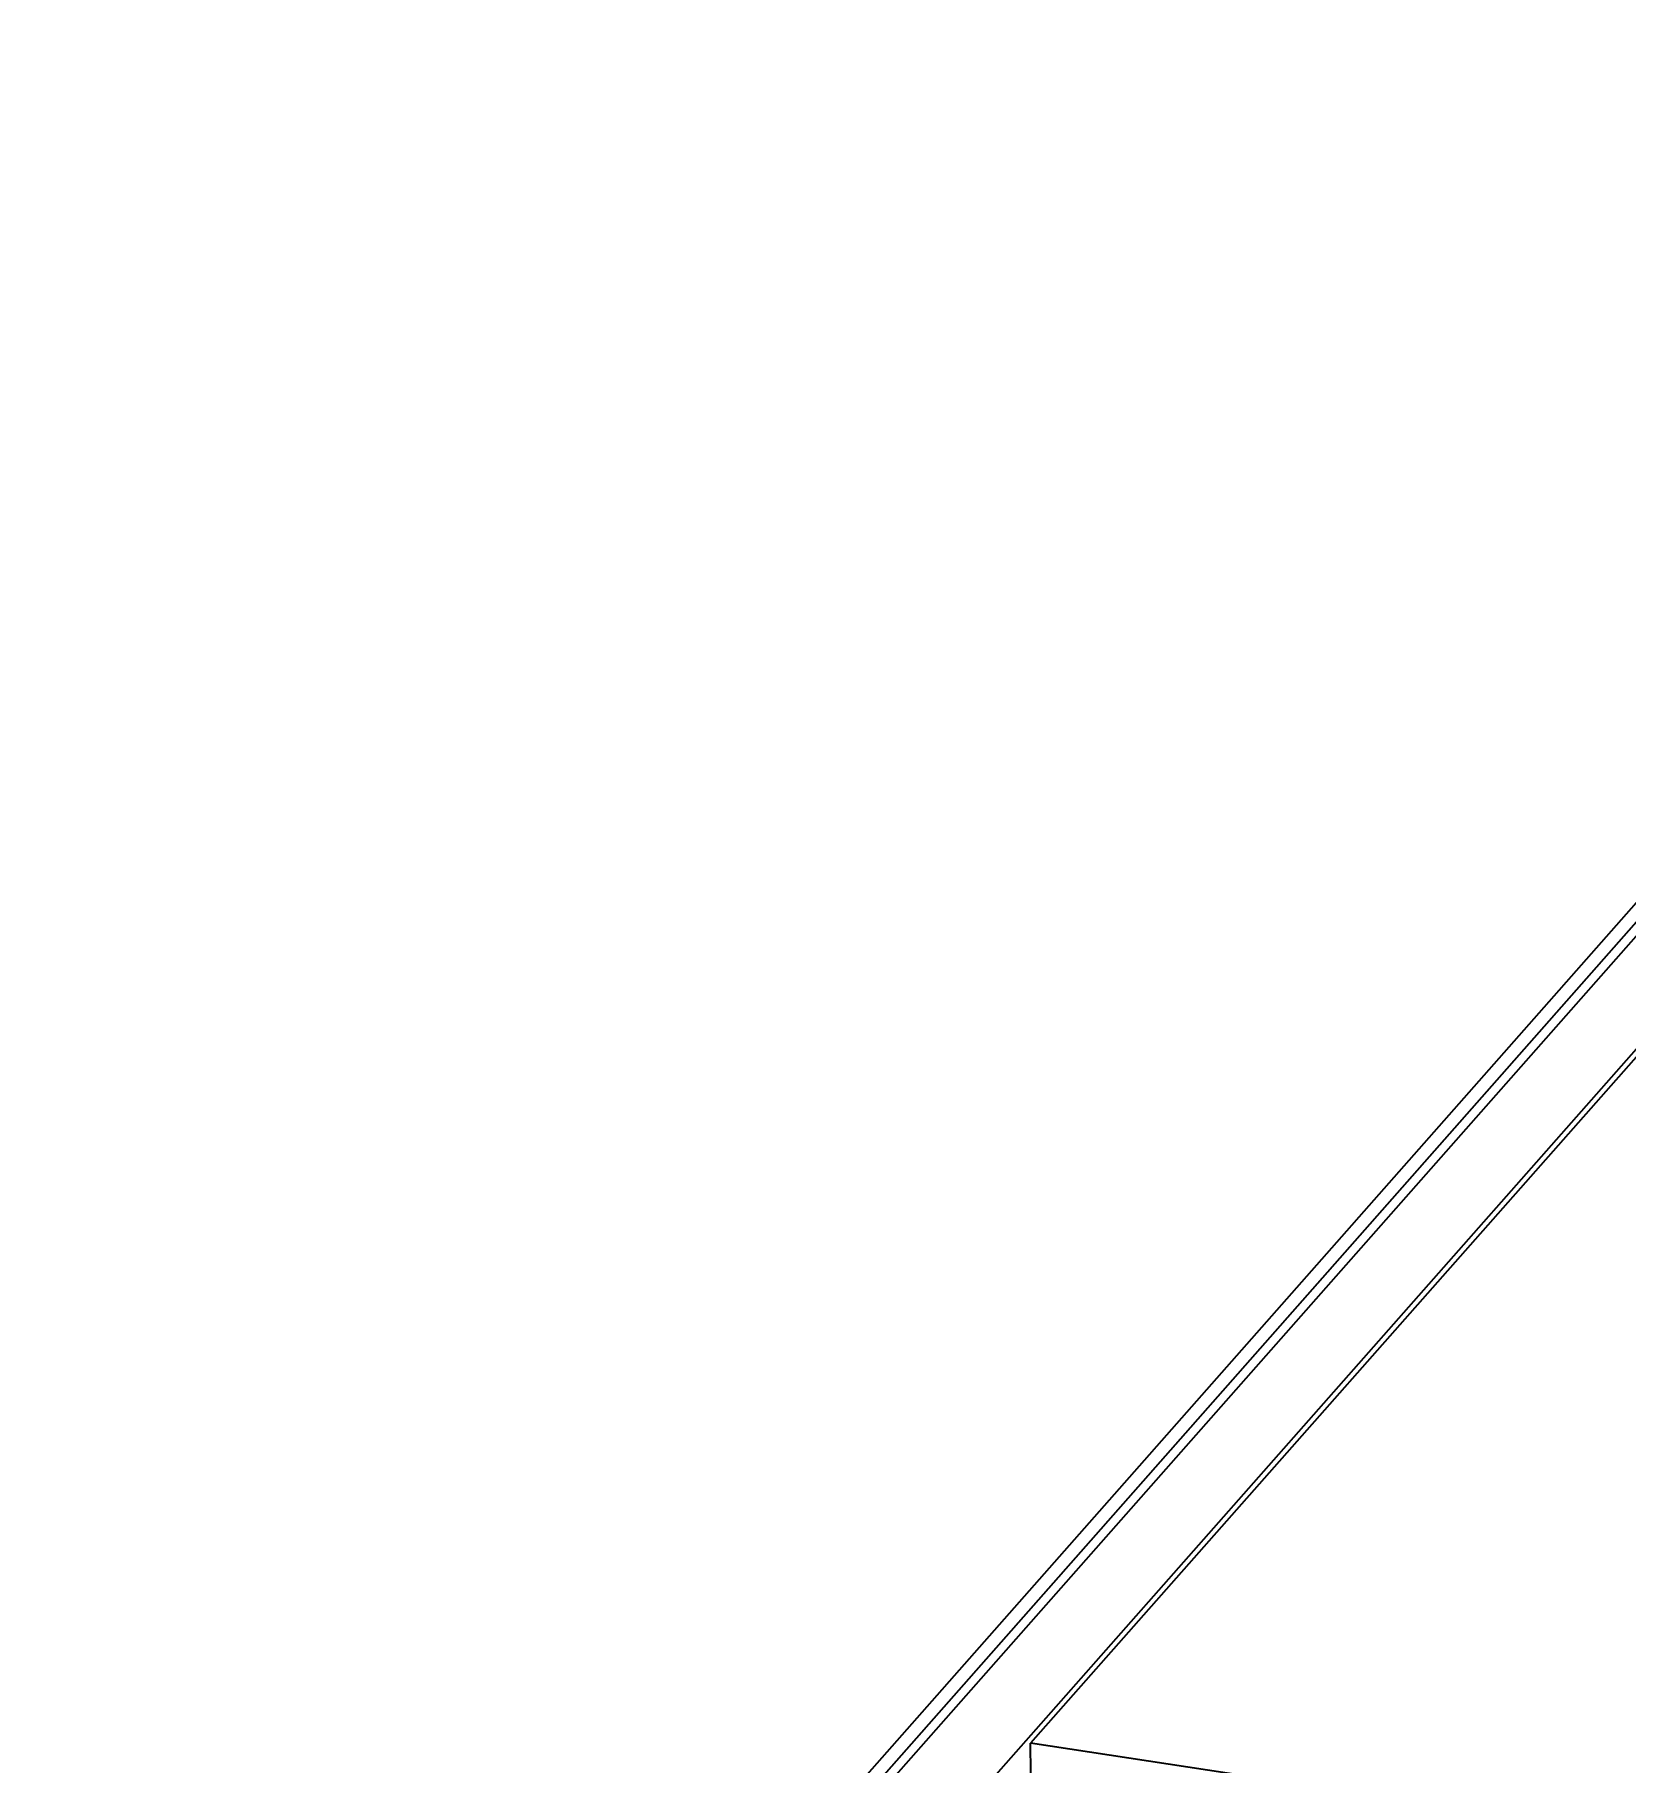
# Model space of a CAD drawing. Extents: x -1051 to 2563, y -231 to 775.
# Drawn here: x -175.71 to -162.54, y 516.71 to 531.01 of the extents above; entities that cross this region are included whole.
import ezdxf

# ---------------------------------------------------------------- set-up
doc = ezdxf.new("R2010")
doc.units = 0

msp = doc.modelspace()

# ---------------------------------------------------------------- linework, layer by layer
at = {"color": 7, "lineweight": 35}
for p, q in [((-114.822, 577.844), (-175.713, 508.818)), ((-114.82, 577.687), (-175.71, 508.661)), ((-175.71, 508.661), (-114.82, 577.687)), ((-175.708, 508.549), (-114.818, 577.575)), ((-114.247, 577.286), (-175.138, 508.26)), ((-153.291, 532.961), (-167.476, 516.88)), ((-146.233, 513.654), (-167.476, 516.88))]:
    msp.add_line(p, q, dxfattribs=at)
at = {"color": 7, "lineweight": 35, "ltscale": 0.029617}
msp.add_line((-167.464, 515.695), (-167.476, 516.88), dxfattribs=at)

doc.saveas('drawing.dxf')
